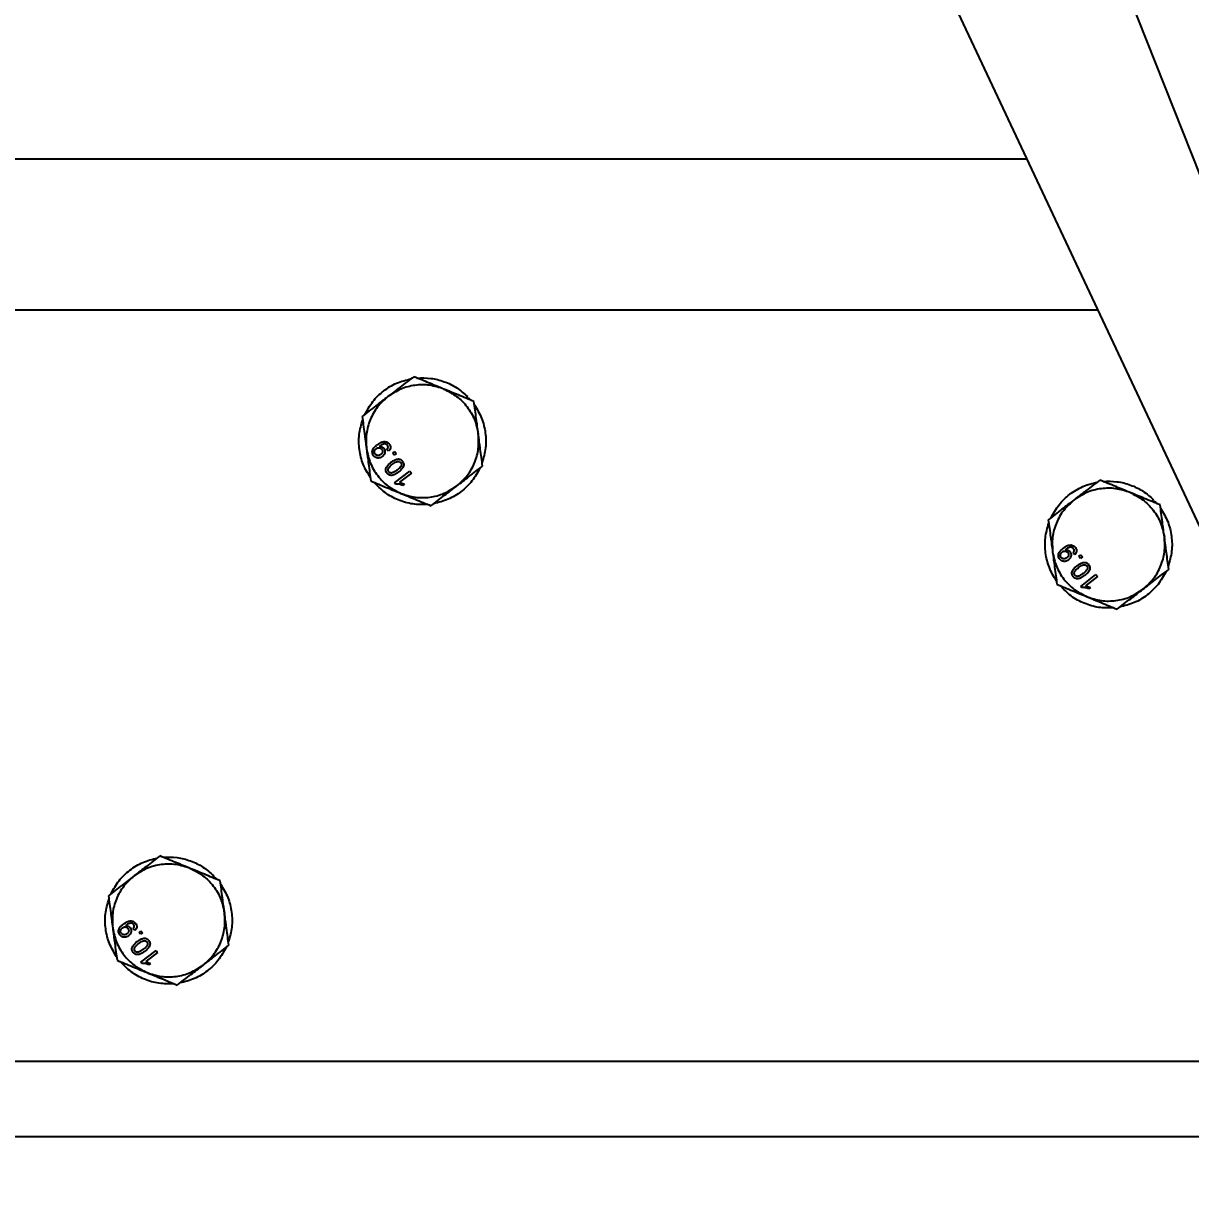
# Model space of a CAD drawing. Header units: millimetres. Extents: x 1293 to 41893, y 1011 to 26911.
# Drawn here: x 31705.4 to 31912.4, y 6903.9 to 7112.8 of the extents above; entities that cross this region are included whole.
import ezdxf

# ---------------------------------------------------------------- set-up
doc = ezdxf.new("R2010")
doc.units = ezdxf.units.MM
doc.header["$LTSCALE"] = 50
doc.layers.add('CAPA_1', color=7, linetype='Continuous')
doc.layers.add('MAQUINAS', color=11, linetype='Continuous')
doc.styles.add('SLDTEXTSTYLE0', font='TXT', dxfattribs={"width": 0.75})
doc.dimstyles.new('SLDDIMSTYLE0', dxfattribs={"dimtxt": 100, "dimasz": 100, "dimexe": 0, "dimexo": 0.0625, "dimgap": 25, "dimtad": 2, "dimdec": 0, "dimlfac": 1.5, "dimrnd": 1e-09, "dimzin": 12, "dimdsep": 46, "dimtxsty": 'SLDTEXTSTYLE0', "dimsah": 1, "dimcen": 0.09, "dimadec": 0, "dimazin": 3, "dimtfac": 1, "dimtdec": 0, "dimtofl": 0, "dimtmove": 0, "dimatfit": 3, "dimfxl": 1, "dimfrac": 2, "dimtolj": 1, "dimtzin": 12, "dimarcsym": 0})

# ---------------------------------------------------------------- blocks, each defined once
blk = doc.blocks.new('_D_31')
at = {"layer": 'CAPA_1', "transparency": 16777216}
for p, q in [((30433.48, 7043.47), (30433.48, 8732.61)), ((32334.55, 7145.82), (32334.55, 8732.61)), ((32334.55, 8682.61), (30433.48, 8682.61))]:
    blk.add_line(p, q, dxfattribs=at)
for points in [[(30433.48, 8682.61), (30533.48, 8667.22), (30533.48, 8697.99)], [(32334.55, 8682.61), (32234.55, 8697.99), (32234.55, 8667.22)]]:
    blk.add_solid(points, dxfattribs=at)
at = {"layer": 'CAPA_1', "transparency": 16777216, "insert": (31236.24, 8811.51), "char_height": 100, "attachment_point": 1, "style": 'SLDTEXTSTYLE0'}
blk.add_mtext('2852', dxfattribs=at)
blk = doc.blocks.new('_D_32')
at = {"layer": 'CAPA_1', "transparency": 16777216}
for p, q in [((32331.13, 7145.73), (32262.39, 8422.58)), ((32265.08, 8372.66), (30364, 8270.3)), ((30430.06, 7043.38), (30361.32, 8320.23))]:
    blk.add_line(p, q, dxfattribs=at)
for points in [[(32265.08, 8372.66), (32164.39, 8382.64), (32166.05, 8351.92)], [(30364, 8270.3), (30464.69, 8260.32), (30463.03, 8291.04)]]:
    blk.add_solid(points, dxfattribs=at)
at = {"layer": 'CAPA_1', "transparency": 16777216, "insert": (31160.05, 8442.25), "char_height": 100, "attachment_point": 1, "rotation": 3.0819, "style": 'SLDTEXTSTYLE0'}
blk.add_mtext('2856', dxfattribs=at)
blk = doc.blocks.new('_D_37')
at = {"layer": 'CAPA_1', "transparency": 16777216}
for p, q in [((32334.55, 7018.82), (32334.55, 4682.7)), ((31494.97, 5040.86), (31494.97, 4682.7)), ((31494.97, 4732.7), (32334.55, 4732.7))]:
    blk.add_line(p, q, dxfattribs=at)
for points in [[(31494.97, 4732.7), (31594.97, 4717.31), (31594.97, 4748.08)], [(32334.55, 4732.7), (32234.55, 4748.08), (32234.55, 4717.31)]]:
    blk.add_solid(points, dxfattribs=at)
at = {"layer": 'CAPA_1', "transparency": 16777216, "insert": (31766.98, 4861.6), "char_height": 100, "attachment_point": 1, "style": 'SLDTEXTSTYLE0'}
blk.add_mtext('1259', dxfattribs=at)

msp = doc.modelspace()

# ---------------------------------------------------------------- linework, layer by layer
at = {"layer": 'MAQUINAS', "linetype": 'Continuous', "lineweight": 25}
for p, q in [((31774.3627279, 7438.6167379), (31956.3666391, 6978.8993222)), ((31738.0878848, 7397.8788107), (31926.5993295, 6996.620939)), ((31883.3332096, 7088.7154599), (31561.1608795, 7088.7154599)), ((31537.8275329, 7062.0487932), (31895.8612426, 7062.0487932)), ((31784.1633923, 7046.6320498), (31783.8850507, 7046.3469167)), ((31784.3592241, 7046.4290683), (31784.1659422, 7046.2310705)), ((31784.3592241, 7046.4290683), (31784.8077958, 7045.9226404)), ((31768.5599351, 7037.8534672), (31768.4948727, 7037.8007879)), ((31770.1720131, 7036.9310478), (31769.8694275, 7037.2521641)), ((31770.9135932, 7036.6154308), (31771.2614891, 7036.8832268)), ((31771.1813893, 7036.2675348), (31770.9135932, 7036.6154308)), ((31771.5292852, 7036.5353309), (31771.1813893, 7036.2675348)), ((31771.2614891, 7036.8832268), (31771.5292852, 7036.5353309)), ((31771.2258615, 7031.3154581), (31773.9394498, 7033.4042675)), ((31774.2072459, 7033.0563715), (31772.0926909, 7031.4286736)), ((31773.9394498, 7033.4042675), (31774.2072459, 7033.0563715)), ((31771.3982553, 7031.0915001), (31771.2258615, 7031.3154581)), ((31772.0926909, 7031.4286736), (31772.9748042, 7031.1104263)), ((31772.9748042, 7031.1104263), (31772.6540876, 7030.8635518)), ((31905.830059, 7028.2987164), (31905.5517174, 7028.0135834)), ((31906.0258907, 7028.095735), (31905.8326089, 7027.8977372)), ((31906.0258907, 7028.095735), (31906.4744624, 7027.5893071)), ((31890.2266018, 7019.5201339), (31890.1615394, 7019.4674545)), ((31891.8386798, 7018.5977145), (31891.5360941, 7018.9188308)), ((31892.5802599, 7018.2820974), (31892.9281558, 7018.5498935)), ((31892.8480559, 7017.9342015), (31892.5802599, 7018.2820974)), ((31893.1959519, 7018.2019976), (31892.8480559, 7017.9342015)), ((31892.9281558, 7018.5498935), (31893.1959519, 7018.2019976)), ((31892.8925282, 7012.9821248), (31895.6061165, 7015.0709341)), ((31895.8739126, 7014.7230382), (31893.7593576, 7013.0953402)), ((31893.7593576, 7013.0953402), (31894.6414708, 7012.777093)), ((31895.6061165, 7015.0709341), (31895.8739126, 7014.7230382)), ((31893.0649219, 7012.7581668), (31892.8925282, 7012.9821248)), ((31894.6414708, 7012.777093), (31894.3207543, 7012.5302185)), ((31739.1633923, 6961.6320498), (31738.8850507, 6961.3469167)), ((31739.3592241, 6961.4290683), (31739.1659422, 6961.2310705)), ((31739.3592241, 6961.4290683), (31739.8077958, 6960.9226404)), ((31723.5599351, 6952.8534672), (31723.4948727, 6952.8007879)), ((31725.1720131, 6951.9310478), (31724.8694275, 6952.2521641)), ((31725.9135932, 6951.6154308), (31726.2614891, 6951.8832268)), ((31726.1813893, 6951.2675348), (31725.9135932, 6951.6154308)), ((31726.5292852, 6951.5353309), (31726.1813893, 6951.2675348)), ((31726.2614891, 6951.8832268), (31726.5292852, 6951.5353309)), ((31726.2258615, 6946.3154581), (31728.9394498, 6948.4042675)), ((31728.9394498, 6948.4042675), (31729.2072459, 6948.0563715)), ((31726.3982553, 6946.0915001), (31726.2258615, 6946.3154581)), ((31729.2072459, 6948.0563715), (31727.0926909, 6946.4286736)), ((31727.0926909, 6946.4286736), (31727.9748042, 6946.1104263)), ((31727.9748042, 6946.1104263), (31727.6540876, 6945.8635518)), ((31917.8275501, 6928.7154599), (31631.1608663, 6928.7154599)), ((31631.1608663, 6915.3821266), (32126.2841045, 6915.3821266))]:
    msp.add_line(p, q, dxfattribs=at)
for points in [[(31765.9655797, 7043.4870766), (31766.4009057, 7044.2720217), (31767.2715577, 7045.8419117), (31769.2375012, 7047.709679), (31771.5461099, 7049.1322872), (31773.2865112, 7049.5722793), (31774.1567119, 7049.7922754)], [(31779.9735871, 7047.9600957), (31779.1411538, 7048.2320278), (31777.4762873, 7048.7758921), (31774.8271708, 7048.7276917), (31772.2578119, 7048.0807478), (31770.7933678, 7047.1200332), (31770.0611458, 7046.639676)], [(31775.1955729, 7049.9306603), (31776.019747, 7049.9495118), (31777.6680954, 7049.9872147), (31780.0740451, 7049.3540385), (31782.3168334, 7048.2772811), (31783.5478727, 7047.1804602), (31784.1633923, 7046.6320498)], [(31770.0611458, 7046.639676), (31769.409429, 7046.0547337), (31768.1059955, 7044.8848492), (31766.82318, 7042.5665468), (31766.0987704, 7040.0179447), (31766.1985516, 7038.2693417), (31766.2484422, 7037.3950402)], [(31779.9735871, 7047.9600957), (31780.7556997, 7047.5661514), (31782.3199249, 7046.7782629), (31784.1648742, 7044.8766048), (31785.5311753, 7042.6065028), (31785.8926082, 7040.892754), (31786.0733247, 7040.0358796)], [(31785.3908766, 7045.1590435), (31785.8529959, 7044.3895676), (31786.7772346, 7042.8506158), (31787.4117967, 7040.2141752), (31787.4895073, 7037.5035573), (31787.000351, 7035.7763295), (31786.7557728, 7034.9127156)], [(31766.9308902, 7032.2718762), (31766.4687709, 7033.0413521), (31765.5445322, 7034.5803039), (31764.9099701, 7037.2167446), (31764.8322595, 7039.9273625), (31765.3214159, 7041.6545903), (31765.5659941, 7042.5182042)], [(31782.2606211, 7030.7912438), (31782.9123378, 7031.376186), (31784.2157714, 7032.5460706), (31785.4985869, 7034.864373), (31786.2229964, 7037.412975), (31786.1232153, 7039.1615781), (31786.0733247, 7040.0358796)], [(31766.2484422, 7037.3950402), (31766.4291586, 7036.5381658), (31766.7905916, 7034.8244169), (31768.1568926, 7032.5543149), (31770.001842, 7030.6526568), (31771.5660672, 7029.8647683), (31772.3481798, 7029.4708241)], [(31786.3561872, 7033.9438431), (31785.9208611, 7033.1588981), (31785.0502091, 7031.589008), (31783.0842656, 7029.7212408), (31780.775657, 7028.2986325), (31779.0352556, 7027.8586405), (31778.165055, 7027.6386444)], [(31777.126194, 7027.5002595), (31776.2287486, 7027.4847904), (31774.4338579, 7027.4538521), (31771.8333523, 7028.2225255), (31769.4470331, 7029.5105351), (31768.1957881, 7030.7977708), (31767.5701656, 7031.4413887)], [(31772.3481798, 7029.4708241), (31773.180613, 7029.1988919), (31774.8454795, 7028.6550276), (31777.4945961, 7028.703228), (31780.063955, 7029.350172), (31781.528399, 7030.3108865), (31782.2606211, 7030.7912438)], [(31887.6322464, 7025.1537433), (31888.0675724, 7025.9386883), (31888.9382244, 7027.5085784), (31890.9041679, 7029.3763456), (31893.2127766, 7030.7989539), (31894.9531779, 7031.238946), (31895.8233786, 7031.458942)], [(31901.6402537, 7029.6267623), (31900.8078205, 7029.8986945), (31899.142954, 7030.4425588), (31896.4938375, 7030.3943584), (31893.9244786, 7029.7474144), (31892.4600345, 7028.7866999), (31891.7278125, 7028.3063427)], [(31896.8622395, 7031.5973269), (31897.6864137, 7031.6161784), (31899.3347621, 7031.6538814), (31901.7407117, 7031.0207052), (31903.9835, 7029.9439477), (31905.2145394, 7028.8471269), (31905.830059, 7028.2987164)], [(31891.7278125, 7028.3063427), (31891.0760957, 7027.7214004), (31889.7726621, 7026.5515159), (31888.4898466, 7024.2332135), (31887.7654371, 7021.6846114), (31887.8652182, 7019.9360084), (31887.9151088, 7019.0617069)], [(31901.6402537, 7029.6267623), (31902.4223663, 7029.2328181), (31903.9865916, 7028.4449296), (31905.8315409, 7026.5432715), (31907.197842, 7024.2731695), (31907.5592749, 7022.5594207), (31907.7399914, 7021.7025462)], [(31907.0575433, 7026.8257102), (31907.5196626, 7026.0562343), (31908.4439013, 7024.5172825), (31909.0784634, 7021.8808419), (31909.156174, 7019.170224), (31908.6670176, 7017.4429962), (31908.4224394, 7016.5793823)], [(31888.5975569, 7013.9385429), (31888.1354376, 7014.7080188), (31887.2111989, 7016.2469706), (31886.5766368, 7018.8834112), (31886.4989262, 7021.5940291), (31886.9880826, 7023.3212569), (31887.2326607, 7024.1848708)], [(31903.9272877, 7012.4579104), (31904.5790045, 7013.0428527), (31905.8824381, 7014.2127372), (31907.1652535, 7016.5310396), (31907.8896631, 7019.0796417), (31907.7898819, 7020.8282447), (31907.7399914, 7021.7025462)], [(31887.9151088, 7019.0617069), (31888.0958253, 7018.2048324), (31888.4572582, 7016.4910836), (31889.8235593, 7014.2209816), (31891.6685086, 7012.3193235), (31893.2327338, 7011.531435), (31894.0148465, 7011.1374908)], [(31908.0228538, 7015.6105098), (31907.5875278, 7014.8255648), (31906.7168758, 7013.2556747), (31904.7509323, 7011.3879075), (31902.4423236, 7009.9652992), (31900.7019223, 7009.5253071), (31899.8317216, 7009.3053111)], [(31898.7928606, 7009.1669262), (31897.8954153, 7009.151457), (31896.1005246, 7009.1205188), (31893.500019, 7009.8891922), (31891.1136997, 7011.1772018), (31889.8624548, 7012.4644375), (31889.2368323, 7013.1080554)], [(31894.0148465, 7011.1374908), (31894.8472797, 7010.8655586), (31896.5121462, 7010.3216943), (31899.1612627, 7010.3698947), (31901.7306216, 7011.0168387), (31903.1950657, 7011.9775532), (31903.9272877, 7012.4579104)], [(31720.9655797, 6958.4870766), (31721.4009057, 6959.2720217), (31722.2715577, 6960.8419117), (31724.2375012, 6962.709679), (31726.5461099, 6964.1322872), (31728.2865112, 6964.5722793), (31729.1567119, 6964.7922754)], [(31734.9735871, 6962.9600957), (31734.1411538, 6963.2320278), (31732.4762873, 6963.7758921), (31729.8271708, 6963.7276917), (31727.2578119, 6963.0807478), (31725.7933678, 6962.1200332), (31725.0611458, 6961.639676)], [(31730.1955729, 6964.9306603), (31731.019747, 6964.9495118), (31732.6680954, 6964.9872147), (31735.0740451, 6964.3540385), (31737.3168334, 6963.2772811), (31738.5478727, 6962.1804602), (31739.1633923, 6961.6320498)], [(31734.9735871, 6962.9600957), (31735.7556997, 6962.5661514), (31737.3199249, 6961.7782629), (31739.1648742, 6959.8766048), (31740.5311753, 6957.6065028), (31740.8926082, 6955.892754), (31741.0733247, 6955.0358796)], [(31725.0611458, 6961.639676), (31724.409429, 6961.0547337), (31723.1059955, 6959.8848492), (31721.82318, 6957.5665468), (31721.0987704, 6955.0179447), (31721.1985516, 6953.2693417), (31721.2484422, 6952.3950402)], [(31740.3908766, 6960.1590435), (31740.8529959, 6959.3895676), (31741.7772346, 6957.8506158), (31742.4117967, 6955.2141752), (31742.4895073, 6952.5035573), (31742.000351, 6950.7763295), (31741.7557728, 6949.9127156)], [(31721.9308902, 6947.2718762), (31721.4687709, 6948.0413521), (31720.5445322, 6949.5803039), (31719.9099701, 6952.2167446), (31719.8322595, 6954.9273625), (31720.3214159, 6956.6545903), (31720.5659941, 6957.5182042)], [(31737.2606211, 6945.7912438), (31737.9123378, 6946.376186), (31739.2157714, 6947.5460706), (31740.4985869, 6949.864373), (31741.2229964, 6952.412975), (31741.1232153, 6954.1615781), (31741.0733247, 6955.0358796)], [(31721.2484422, 6952.3950402), (31721.4291586, 6951.5381658), (31721.7905916, 6949.8244169), (31723.1568926, 6947.5543149), (31725.001842, 6945.6526568), (31726.5660672, 6944.8647683), (31727.3481798, 6944.4708241)], [(31741.3561872, 6948.9438431), (31740.9208611, 6948.1588981), (31740.0502091, 6946.589008), (31738.0842656, 6944.7212408), (31735.775657, 6943.2986325), (31734.0352556, 6942.8586405), (31733.165055, 6942.6386444)], [(31732.126194, 6942.5002595), (31731.2287486, 6942.4847904), (31729.4338579, 6942.4538521), (31726.8333523, 6943.2225255), (31724.4470331, 6944.5105351), (31723.1957881, 6945.7977708), (31722.5701656, 6946.4413887)], [(31727.3481798, 6944.4708241), (31728.180613, 6944.1988919), (31729.8454795, 6943.6550276), (31732.4945961, 6943.703228), (31735.063955, 6944.350172), (31736.528399, 6945.3108865), (31737.2606211, 6945.7912438)]]:
    msp.add_open_spline(points, degree=3, dxfattribs=at)
for points, knots in [([(31774.6361941, 7050.1613611), (31773.8365324, 7049.5458143), (31772.335584, 7048.3904456), (31770.7854251, 7047.1971966), (31770.0611458, 7046.639676)], [0, 0, 0, 0, 0.5327709195, 1, 1, 1, 1]), ([(31779.9735871, 7047.9600957), (31779.1286204, 7048.3085797), (31777.320157, 7049.0544322), (31775.5691041, 7049.7766073), (31774.6361941, 7050.1613611)], [0, 0, 0, 0, 0.4672290805, 1, 1, 1, 1]), ([(31770.0611458, 7046.639676), (31769.3368665, 7046.0821554), (31767.7867076, 7044.8889064), (31766.2857592, 7043.7335377), (31765.4860975, 7043.1179908)], [0, 0, 0, 0, 0.4672290805, 1, 1, 1, 1]), ([(31785.31098, 7045.7588302), (31784.37807, 7046.1435841), (31782.6270171, 7046.8657592), (31780.8185537, 7047.6116117), (31779.9735871, 7047.9600957)], [0, 0, 0, 0, 0.5327709195, 1, 1, 1, 1]), ([(31786.0733247, 7040.0358796), (31785.9526373, 7040.9418842), (31785.6943329, 7042.8809857), (31785.4442284, 7044.7585295), (31785.31098, 7045.7588302)], [0, 0, 0, 0, 0.4672290805, 1, 1, 1, 1]), ([(31765.4860975, 7043.1179908), (31765.6193459, 7042.1176901), (31765.8694503, 7040.2401463), (31766.1277548, 7038.3010448), (31766.2484422, 7037.3950402)], [0, 0, 0, 0, 0.5327709195, 1, 1, 1, 1]), ([(31768.1091182, 7038.0578842), (31768.2754774, 7038.1792226), (31768.6076305, 7038.4214871), (31769.0917549, 7038.628789), (31769.5060115, 7038.6620706), (31769.811101, 7038.5974325), (31770.085925, 7038.4490086), (31770.2224813, 7038.2938559), (31770.2907882, 7038.216247)], [0, 0, 0, 0, 0.2504849429, 0.5001185141, 0.6278991851, 0.7500923696, 0.8749936752, 1, 1, 1, 1]), ([(31769.9638736, 7037.9931689), (31769.9196635, 7038.0424163), (31769.8312802, 7038.1408698), (31769.6504703, 7038.2294553), (31769.4520745, 7038.2601476), (31769.0629032, 7038.1730658), (31768.7833896, 7037.9954559), (31768.5599351, 7037.8534672)], [0, 0, 0, 0, 0.1252073258, 0.2503100191, 0.3753386279, 0.5006201474, 1, 1, 1, 1]), ([(31770.2907882, 7038.216247), (31770.3567709, 7038.1158902), (31770.4559905, 7037.9649819), (31770.5066742, 7037.729472), (31770.5070195, 7037.490879), (31770.4117147, 7037.1980538), (31770.2519977, 7037.0201434), (31770.1720131, 7036.9310478)], [0, 0, 0, 0, 0.2498594906, 0.3757183909, 0.500481002, 0.7498462328, 1, 1, 1, 1]), ([(31786.8356694, 7034.3129289), (31786.702421, 7035.3132297), (31786.4523165, 7037.1907735), (31786.194012, 7039.129875), (31786.0733247, 7040.0358796)], [0, 0, 0, 0, 0.5327709195, 1, 1, 1, 1]), ([(31766.2484422, 7037.3950402), (31766.3691295, 7036.4890356), (31766.627434, 7034.5499341), (31766.8775384, 7032.6723903), (31767.0107868, 7031.6720896)], [0, 0, 0, 0, 0.4672290805, 1, 1, 1, 1]), ([(31767.5060067, 7036.1479501), (31767.4535889, 7036.2268855), (31767.348769, 7036.3847325), (31767.2793137, 7036.6636149), (31767.2780621, 7036.9486959), (31767.3817383, 7037.3151492), (31767.6689771, 7037.7034751), (31767.9621528, 7037.9395451), (31768.1091182, 7038.0578842)], [0, 0, 0, 0, 0.1250635897, 0.2500895576, 0.3751100052, 0.5001693996, 0.7494409524, 1, 1, 1, 1]), ([(31769.046931, 7036.0096022), (31768.9257334, 7035.9288662), (31768.7431365, 7035.8072291), (31768.459175, 7035.739895), (31768.2402598, 7035.7337186), (31768.0268007, 7035.7728245), (31767.7554019, 7035.8818304), (31767.6059256, 7036.0413306), (31767.5060067, 7036.1479501)], [0, 0, 0, 0, 0.2498688585, 0.3764535287, 0.5003476657, 0.6272386366, 0.7508240847, 1, 1, 1, 1]), ([(31767.7781068, 7036.4422381), (31767.7291289, 7036.5203808), (31767.6559349, 7036.6371595), (31767.6362508, 7036.8209343), (31767.6536472, 7036.9569776), (31767.6995341, 7037.0874488), (31767.7940955, 7037.2451789), (31767.898662, 7037.3353907), (31767.9681365, 7037.3953279)], [0, 0, 0, 0, 0.2490168506, 0.3721383925, 0.4993654558, 0.6235619335, 0.7498926933, 1, 1, 1, 1]), ([(31768.7976169, 7036.3717248), (31768.717867, 7036.318369), (31768.5585771, 7036.2117981), (31768.3132659, 7036.1743536), (31768.1243555, 7036.2004762), (31767.9434034, 7036.2685659), (31767.8446072, 7036.3723682), (31767.7781068, 7036.4422381)], [0, 0, 0, 0, 0.2502503989, 0.4998417518, 0.6295762976, 0.7506653539, 1, 1, 1, 1]), ([(31767.9681365, 7037.3953279), (31768.0438873, 7037.4464693), (31768.1585005, 7037.523848), (31768.335341, 7037.5722525), (31768.4730585, 7037.5788229), (31768.6068901, 7037.5550651), (31768.7769739, 7037.4851581), (31768.8703806, 7037.3845574), (31768.9328583, 7037.3172678)], [0, 0, 0, 0, 0.2499764907, 0.3782221672, 0.5003423322, 0.6274524307, 0.7508110927, 1, 1, 1, 1]), ([(31768.4948727, 7037.8007879), (31768.5733721, 7037.8038489), (31768.7308639, 7037.8099902), (31768.9591547, 7037.7418339), (31769.1701822, 7037.6294985), (31769.2751782, 7037.5112678), (31769.3275588, 7037.4522847)], [0, 0, 0, 0, 0.24894317672, 0.49945029463, 0.75028493851, 1, 1, 1, 1]), ([(31768.9328583, 7037.3172678), (31768.9824024, 7037.2415892), (31769.0566331, 7037.1282017), (31769.089354, 7036.9498681), (31769.0832615, 7036.8150684), (31769.0480893, 7036.6842398), (31768.9662836, 7036.5227154), (31768.864935, 7036.431988), (31768.7976169, 7036.3717248)], [0, 0, 0, 0, 0.2495205461, 0.3738507838, 0.4998887841, 0.6240955932, 0.7503154422, 1, 1, 1, 1]), ([(31769.3275588, 7037.4522847), (31769.3664168, 7037.3956238), (31769.4441065, 7037.2823404), (31769.5091939, 7037.0859561), (31769.5304558, 7036.8804736), (31769.5064989, 7036.6754389), (31769.442249, 7036.4782616), (31769.3063968, 7036.2375799), (31769.1505088, 7036.10061), (31769.046931, 7036.0096022)], [0, 0, 0, 0, 0.1250740585, 0.2500636243, 0.3732612247, 0.5001992382, 0.6242961009, 0.7503685137, 1, 1, 1, 1]), ([(31769.8694275, 7037.2521641), (31769.9185312, 7037.310527), (31770.0072126, 7037.4159304), (31770.0734251, 7037.5785616), (31770.0817105, 7037.7096435), (31770.0625838, 7037.8118384), (31770.0240539, 7037.9088505), (31769.9839328, 7037.965064), (31769.9638736, 7037.9931689)], [0, 0, 0, 0, 0.2764767993, 0.4993179598, 0.6237184282, 0.7494961879, 0.8747561628, 1, 1, 1, 1]), ([(31769.8868812, 7033.0549378), (31769.8326734, 7033.1355997), (31769.7243023, 7033.2968571), (31769.6504925, 7033.5835032), (31769.674206, 7033.8782021), (31769.9217364, 7034.4099303), (31770.2946599, 7034.7286315), (31770.5926671, 7034.983309)], [0, 0, 0, 0, 0.125373348, 0.2506437386, 0.375697515, 0.5011131747, 1, 1, 1, 1]), ([(31770.2029165, 7033.2921492), (31770.1654071, 7033.3517084), (31770.0903899, 7033.4708242), (31770.0791177, 7033.6861021), (31770.130704, 7033.8909713), (31770.3630056, 7034.2436878), (31770.6387845, 7034.4608618), (31770.859376, 7034.6345762)], [0, 0, 0, 0, 0.1247447425, 0.24948375779, 0.37447081842, 0.49964809889, 1, 1, 1, 1]), ([(31770.5926671, 7034.983309), (31770.7491347, 7035.0972866), (31771.0616925, 7035.3249667), (31771.5090704, 7035.5282976), (31771.8952663, 7035.582072), (31772.1862684, 7035.5356546), (31772.4446946, 7035.3906371), (31772.5716975, 7035.2439432), (31772.6352591, 7035.1705268)], [0, 0, 0, 0, 0.2504758129, 0.50034735438, 0.62576834083, 0.75017618309, 0.87496969665, 1, 1, 1, 1]), ([(31770.859376, 7034.6345762), (31771.0830202, 7034.8024755), (31771.3626205, 7035.0123835), (31771.7611611, 7035.1497132), (31771.9717947, 7035.1450082), (31772.1766729, 7035.0816158), (31772.2736734, 7034.9801975), (31772.3221527, 7034.9295103)], [0, 0, 0, 0, 0.5004095025, 0.6256126137, 0.7505796735, 0.875343692, 1, 1, 1, 1]), ([(31772.3221527, 7034.9295103), (31772.3591234, 7034.8697655), (31772.4330853, 7034.750243), (31772.440319, 7034.5357679), (31772.3924831, 7034.3305919), (31772.1563386, 7033.9808895), (31771.8821084, 7033.7642047), (31771.6627642, 7033.5908884)], [0, 0, 0, 0, 0.1246963828, 0.2494616582, 0.3744323466, 0.4996371137, 1, 1, 1, 1]), ([(31772.8403445, 7034.3631613), (31772.795739, 7034.2492345), (31772.7064629, 7034.0212147), (31772.4011622, 7033.6340317), (31772.1194453, 7033.3999036), (31771.9316475, 7033.2438293)], [0, 0, 0, 0, 0.249753552, 0.499871473, 1, 1, 1, 1]), ([(31772.6352591, 7035.1705268), (31772.7142409, 7035.048564), (31772.832865, 7034.8653863), (31772.864281, 7034.6127745), (31772.860433, 7034.4691549), (31772.8470406, 7034.3984921), (31772.8403445, 7034.3631613)], [0, 0, 0, 0, 0.4987953461, 0.7491482596, 0.8745764119, 1, 1, 1, 1]), ([(31782.2606211, 7030.7912438), (31782.9849004, 7031.3487644), (31784.5350593, 7032.5420134), (31786.0360077, 7033.6973821), (31786.8356694, 7034.3129289)], [0, 0, 0, 0, 0.4672290805, 1, 1, 1, 1]), ([(31771.9316475, 7033.2438293), (31771.7749826, 7033.1298529), (31771.4620392, 7032.9021812), (31771.0106815, 7032.6957118), (31770.6231622, 7032.6438006), (31770.3329887, 7032.6931), (31770.0779278, 7032.834921), (31769.9506055, 7032.9815504), (31769.8868812, 7033.0549378)], [0, 0, 0, 0, 0.2504817087, 0.5003455958, 0.6317049056, 0.7502211388, 0.8749866995, 1, 1, 1, 1]), ([(31770.6666619, 7033.0743107), (31770.622165, 7033.0759205), (31770.5332001, 7033.0791392), (31770.4051857, 7033.1205386), (31770.2901412, 7033.1909418), (31770.2319949, 7033.2584093), (31770.2029165, 7033.2921492)], [0, 0, 0, 0, 0.2501584562, 0.5001555724, 0.7500324303, 1, 1, 1, 1]), ([(31771.6627642, 7033.5908884), (31771.5100251, 7033.4796784), (31771.2809295, 7033.3128729), (31770.9452486, 7033.1319963), (31770.7594425, 7033.0935223), (31770.6666619, 7033.0743107)], [0, 0, 0, 0, 0.50037231189, 0.75051514073, 1, 1, 1, 1]), ([(31896.3028608, 7031.8280278), (31895.5031991, 7031.212481), (31894.0022507, 7030.0571122), (31892.4520918, 7028.8638633), (31891.7278125, 7028.3063427)], [0, 0, 0, 0, 0.5327709195, 1, 1, 1, 1]), ([(31901.6402537, 7029.6267623), (31900.795287, 7029.9752463), (31898.9868237, 7030.7210988), (31897.2357708, 7031.4432739), (31896.3028608, 7031.8280278)], [0, 0, 0, 0, 0.4672290805, 1, 1, 1, 1]), ([(31767.0107868, 7031.6720896), (31767.9436969, 7031.2873357), (31769.6947497, 7030.5651606), (31771.5032131, 7029.8193081), (31772.3481798, 7029.4708241)], [0, 0, 0, 0, 0.5327709195, 1, 1, 1, 1]), ([(31772.6540876, 7030.8635518), (31772.4532079, 7030.9500991), (31772.0521431, 7031.1228943), (31771.6159661, 7031.1019528), (31771.3982553, 7031.0915001)], [0, 0, 0, 0, 0.50086573232, 1, 1, 1, 1]), ([(31777.6855728, 7027.2695586), (31778.4852344, 7027.8851055), (31779.9861828, 7029.0404742), (31781.5363417, 7030.2337232), (31782.2606211, 7030.7912438)], [0, 0, 0, 0, 0.5327709195, 1, 1, 1, 1]), ([(31772.3481798, 7029.4708241), (31773.1931465, 7029.1223401), (31775.0016098, 7028.3764876), (31776.7526627, 7027.6543125), (31777.6855728, 7027.2695586)], [0, 0, 0, 0, 0.4672290805, 1, 1, 1, 1]), ([(31891.7278125, 7028.3063427), (31891.0035331, 7027.748822), (31889.4533742, 7026.5555731), (31887.9524258, 7025.4002043), (31887.1527642, 7024.7846575)], [0, 0, 0, 0, 0.4672290805, 1, 1, 1, 1]), ([(31906.9776467, 7027.4254969), (31906.0447366, 7027.8102508), (31904.2936838, 7028.5324258), (31902.4852204, 7029.2782784), (31901.6402537, 7029.6267623)], [0, 0, 0, 0, 0.5327709195, 1, 1, 1, 1]), ([(31907.7399914, 7021.7025462), (31907.619304, 7022.6085508), (31907.3609995, 7024.5476523), (31907.1108951, 7026.4251961), (31906.9776467, 7027.4254969)], [0, 0, 0, 0, 0.4672290805, 1, 1, 1, 1]), ([(31887.1527642, 7024.7846575), (31887.2860125, 7023.7843567), (31887.536117, 7021.9068129), (31887.7944215, 7019.9677115), (31887.9151088, 7019.0617069)], [0, 0, 0, 0, 0.5327709195, 1, 1, 1, 1]), ([(31908.502336, 7015.9795956), (31908.3690876, 7016.9798964), (31908.1189832, 7018.8574402), (31907.8606787, 7020.7965416), (31907.7399914, 7021.7025462)], [0, 0, 0, 0, 0.5327709195, 1, 1, 1, 1]), ([(31889.1726734, 7017.8146168), (31889.1202556, 7017.8935522), (31889.0154357, 7018.0513992), (31888.9459804, 7018.3302816), (31888.9447287, 7018.6153625), (31889.0484049, 7018.9818158), (31889.3356438, 7019.3701418), (31889.6288194, 7019.6062118), (31889.7757849, 7019.7245509)], [0, 0, 0, 0, 0.1250635897, 0.2500895576, 0.3751100052, 0.5001693996, 0.7494409524, 1, 1, 1, 1]), ([(31889.7757849, 7019.7245509), (31889.9421441, 7019.8458893), (31890.2742971, 7020.0881538), (31890.7584215, 7020.2954557), (31891.1726781, 7020.3287372), (31891.4777676, 7020.2640992), (31891.7525917, 7020.1156753), (31891.889148, 7019.9605226), (31891.9574548, 7019.8829136)], [0, 0, 0, 0, 0.2504849429, 0.5001185141, 0.6278991852, 0.7500923696, 0.8749936752, 1, 1, 1, 1]), ([(31890.1615394, 7019.4674545), (31890.2400387, 7019.4705156), (31890.3975306, 7019.4766568), (31890.6258214, 7019.4085006), (31890.8368488, 7019.2961652), (31890.9418448, 7019.1779345), (31890.9942254, 7019.1189514)], [0, 0, 0, 0, 0.2489431768, 0.4994502947, 0.7502849385, 1, 1, 1, 1]), ([(31891.6305403, 7019.6598356), (31891.5863301, 7019.7090829), (31891.4979469, 7019.8075365), (31891.3171369, 7019.896122), (31891.1187412, 7019.9268143), (31890.7295698, 7019.8397325), (31890.4500563, 7019.6621226), (31890.2266018, 7019.5201339)], [0, 0, 0, 0, 0.1252073258, 0.2503100191, 0.3753386279, 0.5006201474, 1, 1, 1, 1]), ([(31891.5360941, 7018.9188308), (31891.5851978, 7018.9771936), (31891.6738792, 7019.0825971), (31891.7400918, 7019.2452283), (31891.7483772, 7019.3763101), (31891.7292505, 7019.4785051), (31891.6907206, 7019.5755172), (31891.6505995, 7019.6317306), (31891.6305403, 7019.6598356)], [0, 0, 0, 0, 0.2764767993, 0.4993179598, 0.6237184282, 0.7494961879, 0.8747561628, 1, 1, 1, 1]), ([(31891.9574548, 7019.8829136), (31892.0234376, 7019.7825569), (31892.1226571, 7019.6316486), (31892.1733409, 7019.3961386), (31892.1736862, 7019.1575457), (31892.0783814, 7018.8647204), (31891.9186644, 7018.6868101), (31891.8386798, 7018.5977145)], [0, 0, 0, 0, 0.2498594906, 0.3757183909, 0.500481002, 0.7498462328, 1, 1, 1, 1]), ([(31887.9151088, 7019.0617069), (31888.0357962, 7018.1557023), (31888.2941006, 7016.2166008), (31888.5442051, 7014.339057), (31888.6774535, 7013.3387562)], [0, 0, 0, 0, 0.4672290805, 1, 1, 1, 1]), ([(31890.7135977, 7017.6762688), (31890.5924001, 7017.5955329), (31890.4098032, 7017.4738958), (31890.1258417, 7017.4065617), (31889.9069265, 7017.4003853), (31889.6934673, 7017.4394911), (31889.4220686, 7017.548497), (31889.2725923, 7017.7079973), (31889.1726734, 7017.8146168)], [0, 0, 0, 0, 0.2498688585, 0.3764535287, 0.5003476657, 0.6272386366, 0.7508240847, 1, 1, 1, 1]), ([(31889.4447735, 7018.1089048), (31889.3957956, 7018.1870474), (31889.3226016, 7018.3038261), (31889.3029174, 7018.487601), (31889.3203139, 7018.6236443), (31889.3662008, 7018.7541155), (31889.4607622, 7018.9118456), (31889.5653287, 7019.0020574), (31889.6348032, 7019.0619945)], [0, 0, 0, 0, 0.2490168506, 0.3721383925, 0.4993654558, 0.6235619335, 0.7498926933, 1, 1, 1, 1]), ([(31890.4642836, 7018.0383914), (31890.3845337, 7017.9850357), (31890.2252438, 7017.8784648), (31889.9799326, 7017.8410203), (31889.7910222, 7017.8671429), (31889.6100701, 7017.9352326), (31889.5112739, 7018.0390348), (31889.4447735, 7018.1089048)], [0, 0, 0, 0, 0.2502503989, 0.4998417518, 0.6295762977, 0.7506653539, 1, 1, 1, 1]), ([(31889.6348032, 7019.0619945), (31889.7105539, 7019.113136), (31889.8251671, 7019.1905146), (31890.0020076, 7019.2389192), (31890.1397252, 7019.2454896), (31890.2735567, 7019.2217318), (31890.4436406, 7019.1518247), (31890.5370473, 7019.051224), (31890.599525, 7018.9839345)], [0, 0, 0, 0, 0.24997649069, 0.37822216717, 0.50034233219, 0.62745243069, 0.75081109269, 1, 1, 1, 1]), ([(31890.599525, 7018.9839345), (31890.649069, 7018.9082558), (31890.7232998, 7018.7948683), (31890.7560207, 7018.6165348), (31890.7499282, 7018.4817351), (31890.7147559, 7018.3509065), (31890.6329502, 7018.189382), (31890.5316017, 7018.0986547), (31890.4642836, 7018.0383914)], [0, 0, 0, 0, 0.2495205461, 0.3738507837, 0.4998887841, 0.6240955932, 0.7503154422, 1, 1, 1, 1]), ([(31890.9942254, 7019.1189514), (31891.0330834, 7019.0622905), (31891.1107732, 7018.9490071), (31891.1758606, 7018.7526227), (31891.1971225, 7018.5471402), (31891.1731656, 7018.3421055), (31891.1089157, 7018.1449283), (31890.9730634, 7017.9042466), (31890.8171754, 7017.7672767), (31890.7135977, 7017.6762688)], [0, 0, 0, 0, 0.1250740585, 0.2500636243, 0.3732612247, 0.5001992382, 0.6242961009, 0.7503685137, 1, 1, 1, 1]), ([(31892.2593338, 7016.6499757), (31892.4158014, 7016.7639532), (31892.7283592, 7016.9916334), (31893.175737, 7017.1949642), (31893.561933, 7017.2487387), (31893.8529351, 7017.2023213), (31894.1113613, 7017.0573037), (31894.2383641, 7016.9106099), (31894.3019257, 7016.8371934)], [0, 0, 0, 0, 0.2504758129, 0.50034735438, 0.62576834082, 0.75017618309, 0.87496969665, 1, 1, 1, 1]), ([(31891.5535478, 7014.7216045), (31891.4993401, 7014.8022663), (31891.390969, 7014.9635238), (31891.3171592, 7015.2501699), (31891.3408726, 7015.5448688), (31891.588403, 7016.076597), (31891.9613266, 7016.3952981), (31892.2593338, 7016.6499757)], [0, 0, 0, 0, 0.125373348, 0.2506437386, 0.375697515, 0.5011131747, 1, 1, 1, 1]), ([(31891.8695832, 7014.9588158), (31891.8320737, 7015.0183751), (31891.7570565, 7015.1374909), (31891.7457844, 7015.3527688), (31891.7973707, 7015.557638), (31892.0296723, 7015.9103545), (31892.3054511, 7016.1275285), (31892.5260427, 7016.3012429)], [0, 0, 0, 0, 0.1247447425, 0.2494837578, 0.3744708184, 0.4996480989, 1, 1, 1, 1]), ([(31893.3294309, 7015.2575551), (31893.1766917, 7015.146345), (31892.9475962, 7014.9795396), (31892.6119152, 7014.7986629), (31892.4261092, 7014.760189), (31892.3333285, 7014.7409773)], [0, 0, 0, 0, 0.5003723119, 0.7505151407, 1, 1, 1, 1]), ([(31892.5260427, 7016.3012429), (31892.7496869, 7016.4691422), (31893.0292872, 7016.6790502), (31893.4278278, 7016.8163798), (31893.6384613, 7016.8116748), (31893.8433396, 7016.7482825), (31893.9403401, 7016.6468642), (31893.9888194, 7016.596177)], [0, 0, 0, 0, 0.5004095025, 0.6256126137, 0.7505796735, 0.875343692, 1, 1, 1, 1]), ([(31893.9888194, 7016.596177), (31894.0257901, 7016.5364322), (31894.0997519, 7016.4169096), (31894.1069857, 7016.2024346), (31894.0591497, 7015.9972586), (31893.8230052, 7015.6475562), (31893.548775, 7015.4308713), (31893.3294309, 7015.2575551)], [0, 0, 0, 0, 0.12469638283, 0.2494616582, 0.37443234657, 0.49963711369, 1, 1, 1, 1]), ([(31894.5070112, 7016.029828), (31894.4624056, 7015.9159012), (31894.3731295, 7015.6878814), (31894.0678288, 7015.3006984), (31893.786112, 7015.0665703), (31893.5983141, 7014.910496)], [0, 0, 0, 0, 0.249753552, 0.499871473, 1, 1, 1, 1]), ([(31894.3019257, 7016.8371934), (31894.3809076, 7016.7152307), (31894.4995317, 7016.532053), (31894.5309477, 7016.2794412), (31894.5270997, 7016.1358216), (31894.5137073, 7016.0651588), (31894.5070112, 7016.029828)], [0, 0, 0, 0, 0.4987953461, 0.7491482596, 0.8745764119, 1, 1, 1, 1]), ([(31903.9272877, 7012.4579104), (31904.651567, 7013.0154311), (31906.201726, 7014.20868), (31907.7026744, 7015.3640488), (31908.502336, 7015.9795956)], [0, 0, 0, 0, 0.46722908045, 1, 1, 1, 1]), ([(31888.6774535, 7013.3387562), (31889.6103635, 7012.9540023), (31891.3614164, 7012.2318273), (31893.1698798, 7011.4859747), (31894.0148465, 7011.1374908)], [0, 0, 0, 0, 0.5327709195, 1, 1, 1, 1]), ([(31893.5983141, 7014.910496), (31893.4416492, 7014.7965196), (31893.1287058, 7014.5688479), (31892.6773482, 7014.3623784), (31892.2898289, 7014.3104673), (31891.9996553, 7014.3597667), (31891.7445945, 7014.5015876), (31891.6172722, 7014.6482171), (31891.5535478, 7014.7216045)], [0, 0, 0, 0, 0.2504817087, 0.5003455958, 0.6317049056, 0.7502211388, 0.8749866995, 1, 1, 1, 1]), ([(31892.3333285, 7014.7409773), (31892.2888317, 7014.7425872), (31892.1998668, 7014.7458059), (31892.0718524, 7014.7872052), (31891.9568078, 7014.8576085), (31891.8986616, 7014.925076), (31891.8695832, 7014.9588158)], [0, 0, 0, 0, 0.2501584562, 0.5001555724, 0.7500324303, 1, 1, 1, 1]), ([(31894.3207543, 7012.5302185), (31894.1198746, 7012.6167657), (31893.7188097, 7012.789561), (31893.2826328, 7012.7686194), (31893.0649219, 7012.7581668)], [0, 0, 0, 0, 0.5008657323, 1, 1, 1, 1]), ([(31894.0148465, 7011.1374908), (31894.8598131, 7010.7890068), (31896.6682765, 7010.0431543), (31898.4193294, 7009.3209792), (31899.3522394, 7008.9362253)], [0, 0, 0, 0, 0.4672290805, 1, 1, 1, 1]), ([(31899.3522394, 7008.9362253), (31900.1519011, 7009.5517721), (31901.6528495, 7010.7071409), (31903.2030084, 7011.9003898), (31903.9272877, 7012.4579104)], [0, 0, 0, 0, 0.5327709195, 1, 1, 1, 1]), ([(31729.6361941, 6965.1613611), (31728.8365324, 6964.5458143), (31727.335584, 6963.3904456), (31725.7854251, 6962.1971966), (31725.0611458, 6961.639676)], [0, 0, 0, 0, 0.5327709195, 1, 1, 1, 1]), ([(31734.9735871, 6962.9600957), (31734.1286204, 6963.3085797), (31732.320157, 6964.0544322), (31730.5691041, 6964.7766073), (31729.6361941, 6965.1613611)], [0, 0, 0, 0, 0.4672290805, 1, 1, 1, 1]), ([(31740.31098, 6960.7588302), (31739.37807, 6961.1435841), (31737.6270171, 6961.8657592), (31735.8185537, 6962.6116117), (31734.9735871, 6962.9600957)], [0, 0, 0, 0, 0.5327709195, 1, 1, 1, 1]), ([(31725.0611458, 6961.639676), (31724.3368665, 6961.0821554), (31722.7867076, 6959.8889064), (31721.2857592, 6958.7335377), (31720.4860975, 6958.1179908)], [0, 0, 0, 0, 0.4672290805, 1, 1, 1, 1]), ([(31741.0733247, 6955.0358796), (31740.9526373, 6955.9418842), (31740.6943329, 6957.8809857), (31740.4442284, 6959.7585295), (31740.31098, 6960.7588302)], [0, 0, 0, 0, 0.4672290805, 1, 1, 1, 1]), ([(31720.4860975, 6958.1179908), (31720.6193459, 6957.1176901), (31720.8694503, 6955.2401463), (31721.1277548, 6953.3010448), (31721.2484422, 6952.3950402)], [0, 0, 0, 0, 0.5327709195, 1, 1, 1, 1]), ([(31741.8356694, 6949.3129289), (31741.702421, 6950.3132297), (31741.4523165, 6952.1907735), (31741.194012, 6954.129875), (31741.0733247, 6955.0358796)], [0, 0, 0, 0, 0.5327709195, 1, 1, 1, 1]), ([(31722.5060067, 6951.1479501), (31722.4535889, 6951.2268855), (31722.348769, 6951.3847325), (31722.2793137, 6951.6636149), (31722.2780621, 6951.9486959), (31722.3817383, 6952.3151492), (31722.6689771, 6952.7034751), (31722.9621528, 6952.9395451), (31723.1091182, 6953.0578842)], [0, 0, 0, 0, 0.1250635897, 0.2500895576, 0.3751100052, 0.5001693996, 0.7494409524, 1, 1, 1, 1]), ([(31722.9681365, 6952.3953279), (31723.0438873, 6952.4464693), (31723.1585005, 6952.523848), (31723.335341, 6952.5722525), (31723.4730585, 6952.5788229), (31723.6068901, 6952.5550651), (31723.7769739, 6952.4851581), (31723.8703806, 6952.3845574), (31723.9328583, 6952.3172678)], [0, 0, 0, 0, 0.24997649069, 0.37822216716, 0.50034233219, 0.62745243069, 0.75081109269, 1, 1, 1, 1]), ([(31723.1091182, 6953.0578842), (31723.2754774, 6953.1792226), (31723.6076305, 6953.4214871), (31724.0917549, 6953.628789), (31724.5060115, 6953.6620706), (31724.811101, 6953.5974325), (31725.085925, 6953.4490086), (31725.2224813, 6953.2938559), (31725.2907882, 6953.216247)], [0, 0, 0, 0, 0.2504849429, 0.5001185141, 0.6278991852, 0.7500923696, 0.8749936752, 1, 1, 1, 1]), ([(31723.4948727, 6952.8007879), (31723.5733721, 6952.8038489), (31723.7308639, 6952.8099902), (31723.9591547, 6952.7418339), (31724.1701822, 6952.6294985), (31724.2751782, 6952.5112678), (31724.3275588, 6952.4522847)], [0, 0, 0, 0, 0.2489431768, 0.4994502947, 0.7502849385, 1, 1, 1, 1]), ([(31724.9638736, 6952.9931689), (31724.9196635, 6953.0424163), (31724.8312802, 6953.1408698), (31724.6504703, 6953.2294553), (31724.4520745, 6953.2601476), (31724.0629032, 6953.1730658), (31723.7833896, 6952.9954559), (31723.5599351, 6952.8534672)], [0, 0, 0, 0, 0.1252073258, 0.2503100191, 0.3753386279, 0.5006201474, 1, 1, 1, 1]), ([(31724.3275588, 6952.4522847), (31724.3664168, 6952.3956238), (31724.4441065, 6952.2823404), (31724.5091939, 6952.0859561), (31724.5304558, 6951.8804736), (31724.5064989, 6951.6754389), (31724.442249, 6951.4782616), (31724.3063968, 6951.2375799), (31724.1505088, 6951.10061), (31724.046931, 6951.0096022)], [0, 0, 0, 0, 0.1250740585, 0.2500636243, 0.3732612247, 0.5001992382, 0.6242961009, 0.7503685137, 1, 1, 1, 1]), ([(31724.8694275, 6952.2521641), (31724.9185312, 6952.310527), (31725.0072126, 6952.4159304), (31725.0734251, 6952.5785616), (31725.0817105, 6952.7096435), (31725.0625838, 6952.8118384), (31725.0240539, 6952.9088505), (31724.9839328, 6952.965064), (31724.9638736, 6952.9931689)], [0, 0, 0, 0, 0.2764767993, 0.4993179598, 0.6237184282, 0.7494961879, 0.8747561628, 1, 1, 1, 1]), ([(31725.2907882, 6953.216247), (31725.3567709, 6953.1158902), (31725.4559905, 6952.9649819), (31725.5066742, 6952.729472), (31725.5070195, 6952.490879), (31725.4117147, 6952.1980538), (31725.2519977, 6952.0201434), (31725.1720131, 6951.9310478)], [0, 0, 0, 0, 0.2498594906, 0.3757183909, 0.500481002, 0.7498462328, 1, 1, 1, 1]), ([(31721.2484422, 6952.3950402), (31721.3691295, 6951.4890356), (31721.627434, 6949.5499341), (31721.8775384, 6947.6723903), (31722.0107868, 6946.6720896)], [0, 0, 0, 0, 0.4672290805, 1, 1, 1, 1]), ([(31724.046931, 6951.0096022), (31723.9257334, 6950.9288662), (31723.7431365, 6950.8072291), (31723.459175, 6950.739895), (31723.2402598, 6950.7337186), (31723.0268007, 6950.7728245), (31722.7554019, 6950.8818304), (31722.6059256, 6951.0413306), (31722.5060067, 6951.1479501)], [0, 0, 0, 0, 0.2498688585, 0.3764535287, 0.5003476657, 0.6272386366, 0.7508240847, 1, 1, 1, 1]), ([(31722.7781068, 6951.4422381), (31722.7291289, 6951.5203808), (31722.6559349, 6951.6371595), (31722.6362508, 6951.8209343), (31722.6536472, 6951.9569776), (31722.6995341, 6952.0874488), (31722.7940955, 6952.2451789), (31722.898662, 6952.3353907), (31722.9681365, 6952.3953279)], [0, 0, 0, 0, 0.2490168506, 0.3721383925, 0.4993654558, 0.6235619335, 0.7498926933, 1, 1, 1, 1]), ([(31723.7976169, 6951.3717248), (31723.717867, 6951.318369), (31723.5585771, 6951.2117981), (31723.3132659, 6951.1743536), (31723.1243555, 6951.2004762), (31722.9434034, 6951.2685659), (31722.8446072, 6951.3723682), (31722.7781068, 6951.4422381)], [0, 0, 0, 0, 0.2502503989, 0.4998417518, 0.6295762977, 0.7506653539, 1, 1, 1, 1]), ([(31723.9328583, 6952.3172678), (31723.9824024, 6952.2415892), (31724.0566331, 6952.1282017), (31724.089354, 6951.9498681), (31724.0832615, 6951.8150684), (31724.0480893, 6951.6842398), (31723.9662836, 6951.5227154), (31723.864935, 6951.431988), (31723.7976169, 6951.3717248)], [0, 0, 0, 0, 0.24952054608, 0.37385078372, 0.49988878405, 0.62409559317, 0.75031544223, 1, 1, 1, 1]), ([(31725.5926671, 6949.983309), (31725.7491347, 6950.0972866), (31726.0616925, 6950.3249667), (31726.5090704, 6950.5282976), (31726.8952663, 6950.582072), (31727.1862684, 6950.5356546), (31727.4446946, 6950.3906371), (31727.5716975, 6950.2439432), (31727.6352591, 6950.1705268)], [0, 0, 0, 0, 0.2504758129, 0.5003473544, 0.6257683408, 0.7501761831, 0.8749696966, 1, 1, 1, 1]), ([(31724.8868812, 6948.0549378), (31724.8326734, 6948.1355997), (31724.7243023, 6948.2968571), (31724.6504925, 6948.5835032), (31724.674206, 6948.8782021), (31724.9217364, 6949.4099303), (31725.2946599, 6949.7286315), (31725.5926671, 6949.983309)], [0, 0, 0, 0, 0.125373348, 0.2506437386, 0.375697515, 0.5011131747, 1, 1, 1, 1]), ([(31725.2029165, 6948.2921492), (31725.1654071, 6948.3517084), (31725.0903899, 6948.4708242), (31725.0791177, 6948.6861021), (31725.130704, 6948.8909713), (31725.3630056, 6949.2436878), (31725.6387845, 6949.4608618), (31725.859376, 6949.6345762)], [0, 0, 0, 0, 0.1247447425, 0.2494837578, 0.3744708184, 0.4996480989, 1, 1, 1, 1]), ([(31725.6666619, 6948.0743107), (31725.622165, 6948.0759205), (31725.5332001, 6948.0791392), (31725.4051857, 6948.1205386), (31725.2901412, 6948.1909418), (31725.2319949, 6948.2584093), (31725.2029165, 6948.2921492)], [0, 0, 0, 0, 0.2501584562, 0.5001555724, 0.7500324303, 1, 1, 1, 1]), ([(31726.6627642, 6948.5908884), (31726.5100251, 6948.4796784), (31726.2809295, 6948.3128729), (31725.9452486, 6948.1319963), (31725.7594425, 6948.0935223), (31725.6666619, 6948.0743107)], [0, 0, 0, 0, 0.5003723119, 0.7505151407, 1, 1, 1, 1]), ([(31725.859376, 6949.6345762), (31726.0830202, 6949.8024755), (31726.3626205, 6950.0123835), (31726.7611611, 6950.1497132), (31726.9717947, 6950.1450082), (31727.1766729, 6950.0816158), (31727.2736734, 6949.9801975), (31727.3221527, 6949.9295103)], [0, 0, 0, 0, 0.5004095025, 0.6256126137, 0.7505796735, 0.875343692, 1, 1, 1, 1]), ([(31727.3221527, 6949.9295103), (31727.3591234, 6949.8697655), (31727.4330853, 6949.750243), (31727.440319, 6949.5357679), (31727.3924831, 6949.3305919), (31727.1563386, 6948.9808895), (31726.8821084, 6948.7642047), (31726.6627642, 6948.5908884)], [0, 0, 0, 0, 0.1246963828, 0.2494616582, 0.3744323466, 0.4996371137, 1, 1, 1, 1]), ([(31727.8403445, 6949.3631613), (31727.795739, 6949.2492345), (31727.7064629, 6949.0212147), (31727.4011622, 6948.6340317), (31727.1194453, 6948.3999036), (31726.9316475, 6948.2438293)], [0, 0, 0, 0, 0.249753552, 0.499871473, 1, 1, 1, 1]), ([(31727.6352591, 6950.1705268), (31727.7142409, 6950.048564), (31727.832865, 6949.8653863), (31727.864281, 6949.6127745), (31727.860433, 6949.4691549), (31727.8470406, 6949.3984921), (31727.8403445, 6949.3631613)], [0, 0, 0, 0, 0.49879534605, 0.74914825957, 0.87457641189, 1, 1, 1, 1]), ([(31737.2606211, 6945.7912438), (31737.9849004, 6946.3487644), (31739.5350593, 6947.5420134), (31741.0360077, 6948.6973821), (31741.8356694, 6949.3129289)], [0, 0, 0, 0, 0.46722908045, 1, 1, 1, 1]), ([(31722.0107868, 6946.6720896), (31722.9436969, 6946.2873357), (31724.6947497, 6945.5651606), (31726.5032131, 6944.8193081), (31727.3481798, 6944.4708241)], [0, 0, 0, 0, 0.5327709195, 1, 1, 1, 1]), ([(31726.9316475, 6948.2438293), (31726.7749826, 6948.1298529), (31726.4620392, 6947.9021812), (31726.0106815, 6947.6957118), (31725.6231622, 6947.6438006), (31725.3329887, 6947.6931), (31725.0779278, 6947.834921), (31724.9506055, 6947.9815504), (31724.8868812, 6948.0549378)], [0, 0, 0, 0, 0.2504817087, 0.5003455958, 0.6317049057, 0.7502211388, 0.8749866995, 1, 1, 1, 1]), ([(31727.6540876, 6945.8635518), (31727.4532079, 6945.9500991), (31727.0521431, 6946.1228943), (31726.6159661, 6946.1019528), (31726.3982553, 6946.0915001)], [0, 0, 0, 0, 0.50086573232, 1, 1, 1, 1]), ([(31727.3481798, 6944.4708241), (31728.1931465, 6944.1223401), (31730.0016098, 6943.3764876), (31731.7526627, 6942.6543125), (31732.6855728, 6942.2695586)], [0, 0, 0, 0, 0.4672290805, 1, 1, 1, 1]), ([(31732.6855728, 6942.2695586), (31733.4852344, 6942.8851055), (31734.9861828, 6944.0404742), (31736.5363417, 6945.2337232), (31737.2606211, 6945.7912438)], [0, 0, 0, 0, 0.5327709195, 1, 1, 1, 1])]:
    msp.add_open_spline(points, degree=3, knots=knots, dxfattribs=at)

# ---------------------------------------------------------------- dimensions: what is measured, and where the dimension line sits
at = {"layer": 'CAPA_1'}
dim = msp.add_linear_dim(base=(30433.4775501, 8682.6069618), p1=(32334.5488858, 7082.3240911), p2=(30433.4775501, 6979.9687932), dimstyle='SLDDIMSTYLE0', dxfattribs=at)
dim.commit()
dim.dimension.update_dxf_attribs({"geometry": '_D_31', "text_midpoint": (31384.013218, 8682.6069618), "dimtype": 160})
for base, p1, p2, angle, picture, middle in [((30364.00492, 8270.3018617), (32334.5488858, 7082.3240911), (30433.4775501, 6979.9687932), 3.081877853, '_D_32', (31314.5405879, 8321.4795107)), ((32334.5488858, 4732.6981266), (31494.9728899, 5104.3581266), (32334.5488858, 7082.3240911), 0, '_D_37', (31914.7608879, 4732.6981266))]:
    dim = msp.add_linear_dim(base=base, p1=p1, p2=p2, angle=angle, dimstyle='SLDDIMSTYLE0', dxfattribs=at)
    dim.commit()
    dim.dimension.update_dxf_attribs({"geometry": picture, "text_midpoint": middle, "dimtype": 160})

doc.saveas('drawing.dxf')
